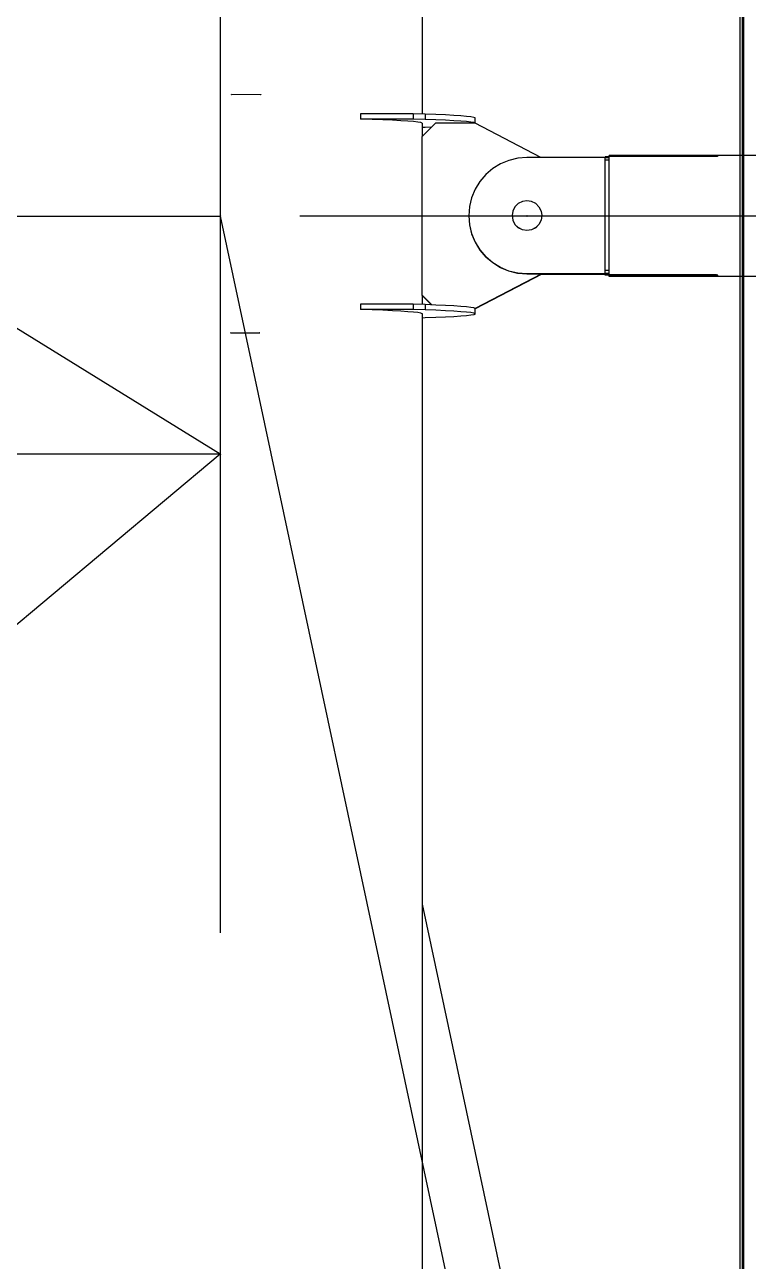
# Model space of a CAD drawing. Header units: millimetres. Extents: x 150209.93 to 150215.05, y 136675.65 to 136679.93.
# Drawn here: x 150211.2815 to 150211.3361, y 136678.0439 to 136678.1373 of the extents above; entities that cross this region are included whole.
import ezdxf

# ---------------------------------------------------------------- set-up
doc = ezdxf.new("R2010")
doc.units = ezdxf.units.MM
doc.header["$LTSCALE"] = 0.25
for name, pattern in [('CENTER', [50.8, 31.75, -6.35, 6.35, -6.35]), ('XKITLINE00', [0]), ('XKITLINE02', [4, 2, -2])]:
    doc.linetypes.add(name, pattern=pattern)

# ---------------------------------------------------------------- blocks, each defined once
blk = doc.blocks.new('çatıı')
at = {"color": 116, "linetype": 'XKITLINE02', "true_color": 0x136734}
for p, q in [((12037.16, 12049.63), (12037.16, 13721.24)), ((12037.69, 12049.63), (12037.69, 13721.24)), ((12036.31, 12437.44), (12036.31, 12483.11))]:
    blk.add_line(p, q, dxfattribs=at)
at = {"color": 8, "linetype": 'CENTER'}
for p, q in [((12015, 13280.27), (11840, 12460.27)), ((11840, 12689.51), (11840, 11020.27)), ((11840, 12370.27), (11549.01, 12550.27)), ((11855.26, 12506.11), (11844.3, 12506.13)), ((11603.46, 12460.27), (11840, 12460.27)), ((11840, 12460.27), (12013.55, 11647.05)), ((12370, 12460.27), (11840, 12460.27)), ((11955.8, 12460.41), (11955.8, 12460.14)), ((11843.93, 12416.17), (11854.89, 12416.16)), ((11840, 12370.27), (10454.1, 12370.27)), ((11840, 12370.27), (11006.79, 11672.6))]:
    blk.add_line(p, q, dxfattribs=at)
at = {"color": 7, "linetype": 'XKITLINE00'}
for p, q in [((12036.31, 12483.11), (12036.31, 12735.71)), ((12036.31, 12049.63), (12036.31, 12437.44))]:
    blk.add_line(p, q, dxfattribs=at)
at = {"color": 8, "linetype": 'XKITLINE00'}
for p, q in [((11916.2, 12689.51), (11916.2, 12498.81)), ((11912.88, 12498.92), (11892.88, 12498.92)), ((11892.88, 12498.92), (11892.88, 12496.92)), ((11897.34, 12496.78), (11892.88, 12496.92)), ((11912.88, 12496.92), (11892.88, 12496.92)), ((11901.4, 12496.63), (11897.34, 12496.78)), ((11905.01, 12496.46), (11901.4, 12496.63)), ((11908.16, 12496.29), (11905.01, 12496.46)), ((11910.81, 12496.12), (11908.16, 12496.29)), ((11912.96, 12495.93), (11910.81, 12496.12)), ((11917.34, 12498.78), (11912.88, 12498.92)), ((11912.88, 12498.92), (11912.88, 12496.92)), ((11917.34, 12496.78), (11912.88, 12496.92)), ((11914.59, 12495.74), (11912.96, 12495.93)), ((11915.68, 12495.55), (11914.59, 12495.74)), ((11916.23, 12495.36), (11915.68, 12495.55)), ((11916.2, 12495.37), (11916.2, 12490.32)), ((11921.2, 12495.32), (11916.2, 12490.32)), ((11916.23, 12495.16), (11916.2, 12495.15)), ((11916.23, 12495.36), (11916.23, 12495.16)), ((11921.4, 12498.62), (11917.34, 12498.78)), ((11917.34, 12498.78), (11917.34, 12496.78)), ((11921.4, 12496.63), (11917.34, 12496.78)), ((11936.2, 12495.32), (11921.2, 12495.32)), ((11925.01, 12498.46), (11921.4, 12498.62)), ((11925.01, 12496.46), (11921.4, 12496.63)), ((11928.16, 12498.29), (11925.01, 12498.46)), ((11928.16, 12496.29), (11925.01, 12496.46)), ((11930.81, 12498.11), (11928.16, 12498.29)), ((11930.81, 12496.12), (11928.16, 12496.29)), ((11932.96, 12497.93), (11930.81, 12498.11)), ((11932.96, 12495.93), (11930.81, 12496.12)), ((11934.59, 12497.74), (11932.96, 12497.93)), ((11934.59, 12495.74), (11932.96, 12495.93)), ((11935.68, 12497.55), (11934.59, 12497.74)), ((11935.68, 12495.55), (11934.59, 12495.74)), ((11936.23, 12497.36), (11935.68, 12497.55)), ((11936.23, 12495.36), (11935.68, 12495.55)), ((11961.03, 12482.4), (11936.2, 12495.32)), ((11936.23, 12495.3), (11936.23, 12497.36)), ((11917.34, 12493.74), (11916.2, 12493.7)), ((11916.2, 12430.29), (11916.2, 12490.32)), ((11919.7, 12493.83), (11917.34, 12493.74)), ((11949, 12481.32), (11945.81, 12480)), ((11952.35, 12482.13), (11949, 12481.32)), ((11955.8, 12482.4), (11952.35, 12482.13)), ((11986.8, 12482.4), (11955.8, 12482.4)), ((11985.3, 12482.4), (11985.3, 12482.62)), ((11986.8, 12482.62), (11985.3, 12482.62)), ((11986.8, 12482.56), (11985.3, 12482.56)), ((11986.8, 12482.27), (11985.3, 12482.27)), ((11985.3, 12441.32), (11985.3, 12482.27)), ((11986.8, 12481.36), (11985.3, 12481.36)), ((11986.8, 12481.97), (11986.8, 12483.11)), ((12223.2, 12483.11), (11986.8, 12483.11)), ((12026.8, 12482.98), (11986.8, 12482.98)), ((12026.8, 12482.74), (11986.8, 12482.74)), ((11986.8, 12437.44), (11986.8, 12481.97)), ((12026.8, 12482.98), (12026.8, 12482.74)), ((12027.11, 12482.97), (12026.8, 12482.98)), ((12027.11, 12482.75), (12026.8, 12482.74)), ((12027.11, 12482.97), (12027.11, 12482.75)), ((12027.39, 12482.97), (12027.11, 12482.97)), ((12027.39, 12482.78), (12027.11, 12482.75)), ((12027.63, 12482.96), (12027.39, 12482.97)), ((12027.63, 12482.83), (12027.39, 12482.78)), ((12027.8, 12482.94), (12027.63, 12482.96)), ((12027.8, 12482.89), (12027.63, 12482.83)), ((12027.88, 12482.92), (12027.8, 12482.94)), ((12027.88, 12482.92), (12027.88, 12482.9)), ((11942.86, 12478.2), (11940.24, 12475.96)), ((11945.81, 12480), (11942.86, 12478.2)), ((11938, 12473.34), (11936.19, 12470.39)), ((11940.24, 12475.96), (11938, 12473.34)), ((11934.87, 12467.21), (11934.07, 12463.85)), ((11936.19, 12470.39), (11934.87, 12467.21)), ((11934.07, 12463.85), (11933.8, 12460.41)), ((11951.26, 12463.72), (11950.47, 12462.16)), ((11952.5, 12464.96), (11951.26, 12463.72)), ((11954.06, 12465.76), (11952.5, 12464.96)), ((11955.8, 12466.03), (11954.06, 12465.76)), ((11957.53, 12465.76), (11955.8, 12466.03)), ((11959.09, 12464.96), (11957.53, 12465.76)), ((11960.33, 12463.72), (11959.09, 12464.96)), ((11960.33, 12463.72), (11961.12, 12462.16)), ((11933.8, 12460.41), (11934.07, 12456.97)), ((11950.47, 12462.16), (11950.2, 12460.43)), ((11950.2, 12460.43), (11950.47, 12458.71)), ((11950.47, 12458.71), (11951.26, 12457.14)), ((11950.47, 12458.68), (11951.26, 12457.12)), ((11961.12, 12458.71), (11960.33, 12457.14)), ((11961.12, 12458.68), (11960.33, 12457.12)), ((11961.12, 12462.16), (11961.4, 12460.43)), ((11961.4, 12460.43), (11961.12, 12458.71)), ((11934.07, 12456.97), (11934.87, 12453.62)), ((11934.07, 12456.91), (11934.87, 12453.55)), ((11934.87, 12453.62), (11936.19, 12450.43)), ((11934.87, 12453.55), (11936.19, 12450.37)), ((11952.5, 12455.91), (11951.26, 12457.14)), ((11952.5, 12455.88), (11951.26, 12457.12)), ((11954.06, 12455.11), (11952.5, 12455.91)), ((11954.06, 12455.09), (11952.5, 12455.88)), ((11955.8, 12454.84), (11954.06, 12455.11)), ((11955.8, 12454.81), (11954.06, 12455.09)), ((11957.53, 12455.11), (11955.8, 12454.84)), ((11957.53, 12455.09), (11955.8, 12454.81)), ((11955.8, 12454.84), (11955.8, 12454.81)), ((11959.09, 12455.91), (11957.53, 12455.11)), ((11959.09, 12455.88), (11957.53, 12455.09)), ((11960.33, 12457.14), (11959.09, 12455.91)), ((11960.33, 12457.12), (11959.09, 12455.88)), ((11936.19, 12450.43), (11938, 12447.49)), ((11936.19, 12450.37), (11938, 12447.42)), ((11938, 12447.49), (11940.24, 12444.86)), ((11938, 12447.42), (11940.24, 12444.8)), ((11942.86, 12442.62), (11940.24, 12444.86)), ((11942.86, 12442.56), (11940.24, 12444.8)), ((11945.81, 12440.82), (11942.86, 12442.62)), ((11945.81, 12440.76), (11942.86, 12442.56)), ((11949, 12439.5), (11945.81, 12440.82)), ((11949, 12439.44), (11945.81, 12440.76)), ((11952.35, 12438.69), (11949, 12439.5)), ((11952.35, 12438.63), (11949, 12439.44)), ((11985.3, 12438.55), (11985.3, 12441.32)), ((11986.8, 12439.67), (11985.3, 12439.67)), ((11961.44, 12438.36), (11936.23, 12425.25)), ((11961.18, 12438.35), (11936.23, 12425.37)), ((11952.35, 12438.69), (11952.35, 12438.63)), ((11955.8, 12438.42), (11952.35, 12438.69)), ((11955.8, 12438.36), (11952.35, 12438.63)), ((11955.8, 12438.42), (11955.8, 12438.36)), ((11986.8, 12438.42), (11955.8, 12438.42)), ((11986.8, 12438.36), (11955.8, 12438.36)), ((11985.3, 12438.15), (11961.03, 12438.15)), ((11985.3, 12438.21), (11961.15, 12438.21)), ((11986.8, 12438.55), (11985.3, 12438.55)), ((11985.3, 12437.93), (11985.3, 12438.36)), ((11986.8, 12438.14), (11985.3, 12438.14)), ((11986.8, 12438), (11985.3, 12438)), ((12026.8, 12438.09), (11986.8, 12438.09)), ((12026.8, 12437.72), (11986.8, 12437.72)), ((12223.2, 12437.44), (11986.8, 12437.44)), ((12026.8, 12438.09), (12026.8, 12437.72)), ((12027.11, 12438.08), (12026.8, 12438.09)), ((12027.11, 12437.72), (12026.8, 12437.72)), ((12027.11, 12438.08), (12027.11, 12437.72)), ((12027.39, 12438.04), (12027.11, 12438.08)), ((12027.39, 12437.74), (12027.11, 12437.72)), ((12027.63, 12437.98), (12027.39, 12438.04)), ((12027.63, 12437.76), (12027.39, 12437.74)), ((12027.8, 12437.9), (12027.63, 12437.98)), ((12027.8, 12437.79), (12027.63, 12437.76)), ((12027.88, 12437.87), (12027.8, 12437.9)), ((12027.88, 12437.83), (12027.8, 12437.79)), ((12027.88, 12437.87), (12027.88, 12437.83)), ((11919.83, 12426.72), (11916.2, 12430.35)), ((11916.2, 12430.29), (11916.2, 12426.85)), ((11919.7, 12426.72), (11916.2, 12430.23)), ((11912.88, 12426.95), (11892.88, 12426.95)), ((11892.88, 12426.95), (11892.88, 12424.95)), ((11897.34, 12424.81), (11892.88, 12424.95)), ((11912.88, 12424.95), (11892.88, 12424.95)), ((11917.34, 12426.81), (11912.88, 12426.95)), ((11912.88, 12426.95), (11912.88, 12424.95)), ((11917.34, 12424.81), (11912.88, 12424.95)), ((11921.4, 12426.66), (11917.34, 12426.81)), ((11917.34, 12426.81), (11917.34, 12424.81)), ((11925.01, 12426.5), (11921.4, 12426.66)), ((11928.16, 12426.33), (11925.01, 12426.5)), ((11930.81, 12426.15), (11928.16, 12426.33)), ((11932.96, 12425.96), (11930.81, 12426.15)), ((11934.59, 12425.77), (11932.96, 12425.96)), ((11935.68, 12425.58), (11934.59, 12425.77)), ((11936.23, 12425.39), (11935.68, 12425.58)), ((11936.23, 12423.19), (11936.23, 12425.39)), ((11901.4, 12424.66), (11897.34, 12424.81)), ((11905.01, 12424.5), (11901.4, 12424.66)), ((11908.16, 12424.33), (11905.01, 12424.5)), ((11910.81, 12424.15), (11908.16, 12424.33)), ((11912.96, 12423.96), (11910.81, 12424.15)), ((11914.59, 12423.78), (11912.96, 12423.96)), ((11915.68, 12423.58), (11914.59, 12423.78)), ((11916.23, 12423.39), (11915.68, 12423.58)), ((11916.2, 12423.4), (11916.2, 11846.41)), ((11916.23, 12423.19), (11916.2, 12423.18)), ((11917.34, 12421.77), (11916.2, 12421.74)), ((11916.23, 12423.39), (11916.23, 12423.19)), ((11921.4, 12424.66), (11917.34, 12424.81)), ((11921.4, 12421.92), (11917.34, 12421.77)), ((11925.01, 12424.5), (11921.4, 12424.66)), ((11925.01, 12422.09), (11921.4, 12421.92)), ((11928.16, 12424.33), (11925.01, 12424.5)), ((11928.16, 12422.26), (11925.01, 12422.09)), ((11930.81, 12424.15), (11928.16, 12424.33)), ((11930.81, 12422.43), (11928.16, 12422.26)), ((11932.96, 12423.96), (11930.81, 12424.15)), ((11932.96, 12422.62), (11930.81, 12422.43)), ((11934.59, 12423.78), (11932.96, 12423.96)), ((11934.59, 12422.81), (11932.96, 12422.62)), ((11935.68, 12423.58), (11934.59, 12423.78)), ((11935.68, 12423), (11934.59, 12422.81)), ((11936.23, 12423.39), (11935.68, 12423.58)), ((11936.23, 12423.19), (11935.68, 12423)), ((11916.2, 12200.34), (11946.09, 12060.27))]:
    blk.add_line(p, q, dxfattribs=at)
for centre in [(11844.3, 12506.13), (11855.26, 12506.11), (11840, 12460.27), (11840, 12460.27), (11840, 12460.27), (11840, 12460.27), (11955.8, 12460.41), (11955.8, 12460.14), (11843.93, 12416.17), (11854.89, 12416.16), (11840, 12370.27), (11840, 12370.27), (11840, 12370.27)]:
    blk.add_circle(centre, 0.05, dxfattribs=at)

msp = doc.modelspace()

# ---------------------------------------------------------------- block references
at = {"xscale": 0.0002000170049888334, "yscale": 0.0002000170049888334, "zscale": 0.0002000170049888334}
msp.add_blockref('çatıı', (150208.928067, 136675.630592), dxfattribs=at)

doc.saveas('drawing.dxf')
